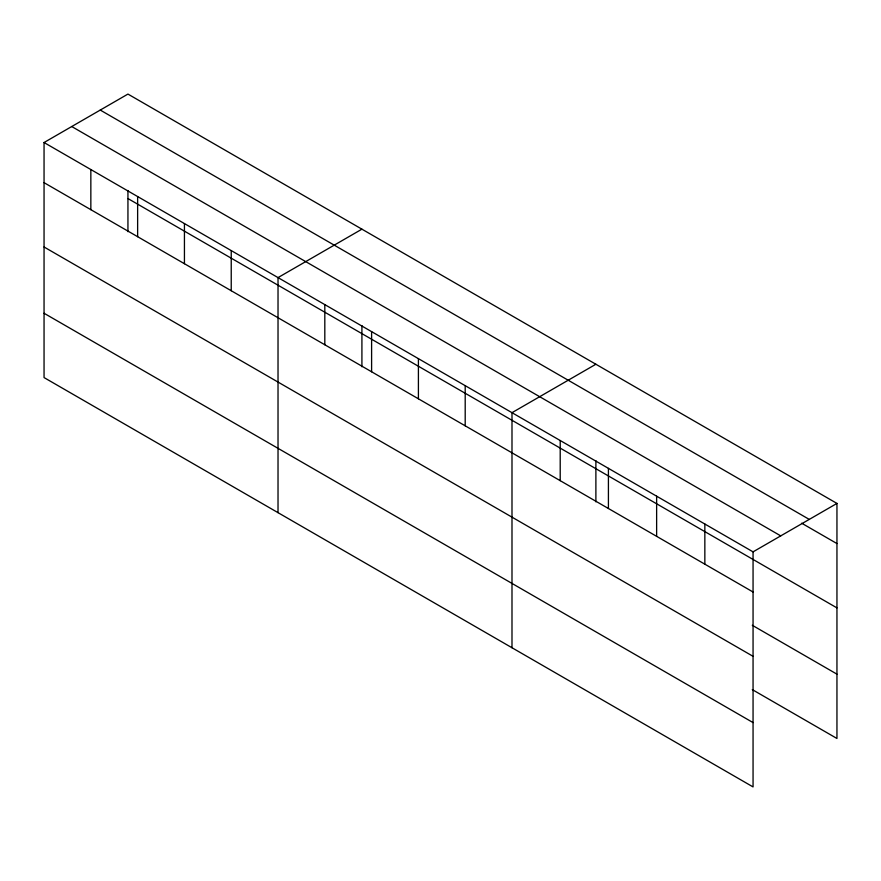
<?xml version="1.0" encoding="UTF-8"?>
<svg xmlns="http://www.w3.org/2000/svg" width="881" height="881" viewBox="0 0 881 881"><rect width="100%" height="100%" fill="white"/><g stroke="black" fill="none" stroke-linecap="round" stroke-linejoin="round"><path stroke-width="1.32" d="M44.05 142.524L753.057 551.858L753.057 786.92L44.05 377.575L44.05 142.524L127.943 94.08L836.95 503.425L836.95 738.476L752.286 689.603M361.915 229.17L278.022 277.603L278.022 512.654M595.886 364.249L511.993 412.682L511.993 647.744M753.057 551.858L836.95 503.425M100.258 110.07L809.265 519.405M801.677 523.204L836.95 543.566M71.735 126.534L780.742 535.879M127.943 198.555L836.95 607.89M44.05 182.664L753.057 592.01M752.286 625.279L836.95 674.163M44.05 246.988L753.057 656.323M44.05 313.251L753.057 722.596M704.844 524.03L704.844 564.17M656.631 496.19L656.631 536.342M608.419 468.351L608.419 508.502M595.886 460.675L595.886 501.851M560.206 440.522L560.206 480.663M465.201 385.669L465.201 425.82M418.409 358.655L418.409 398.796M371.606 331.641L371.606 371.782M361.915 325.596L361.915 366.771M324.814 304.617L324.814 344.768M231.229 250.589L231.229 290.73M184.437 223.576L184.437 263.716M137.634 196.551L137.634 236.703M127.943 190.505L127.943 231.681M90.842 169.537L90.842 209.689"/></g></svg>
